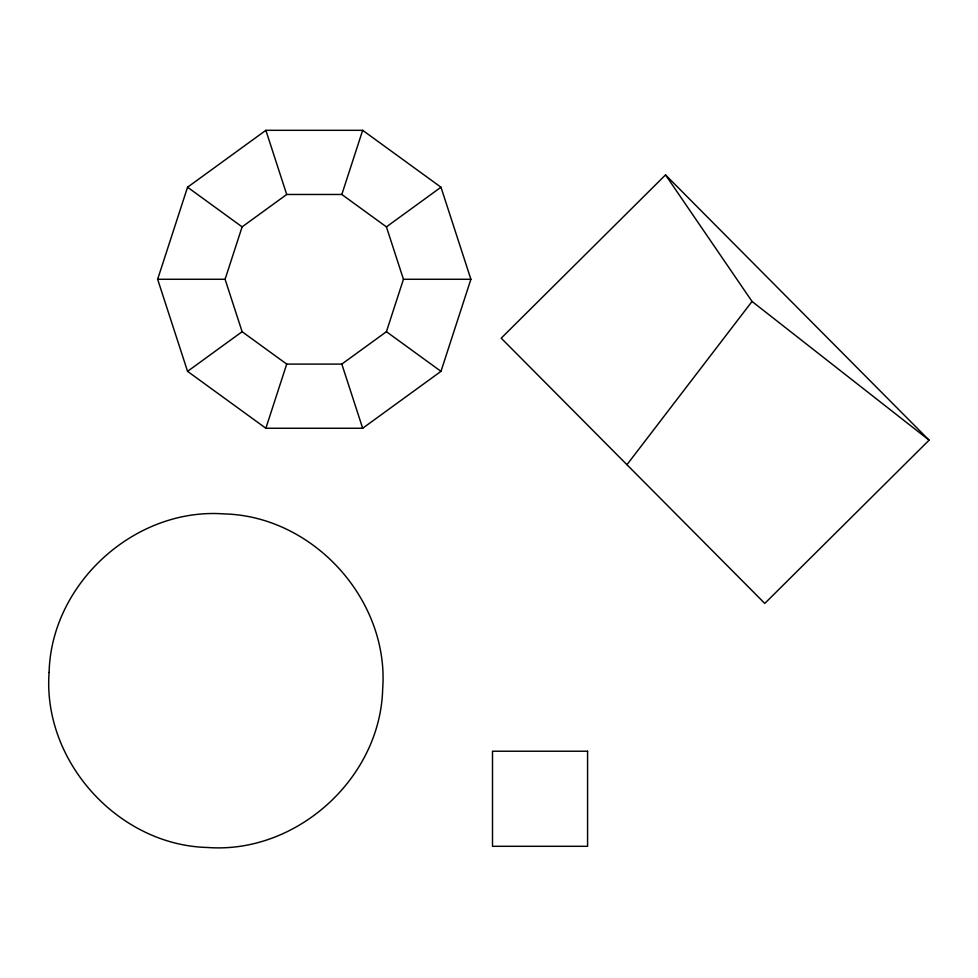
<?xml version="1.0" encoding="UTF-8"?>
<svg xmlns="http://www.w3.org/2000/svg" width="978" height="978" viewBox="0 0 978 978"><rect width="100%" height="100%" fill="white"/><g stroke="black" fill="none" stroke-linecap="round" stroke-linejoin="round"><path stroke-width="1.47" d="M157.641 279.28L187.556 187.214L265.869 130.318L362.667 130.318L440.98 187.214L470.895 279.28L440.98 371.347L362.667 428.254L265.869 428.254L187.556 371.347L157.641 279.28L225.087 279.28L242.116 226.872L286.713 194.475L341.823 194.475L386.42 226.872L403.449 279.28L386.42 331.701L341.823 364.097L286.713 364.097L242.116 331.701L225.087 279.28M265.869 428.254L286.713 364.097M341.823 194.475L362.667 130.318M626.947 464.709L752.045 301.444L665.529 174.903L501.213 338.168L764.784 603.426L929.1 440.161L665.529 174.903M187.556 371.347L242.116 331.701M386.42 226.872L440.98 187.214M403.449 279.28L470.895 279.28M242.116 226.872L187.556 187.214M440.98 371.347L386.42 331.701M752.045 301.444L929.1 440.161M265.869 130.318L286.713 194.475M341.823 364.097L362.667 428.254M49.096 672.497C42.482 761.52 118.46 845.347 207.691 847.486C296.701 854.1 380.528 778.121 382.667 688.891C389.281 599.881 313.315 516.054 224.084 513.915C135.062 507.301 51.235 583.267 49.096 672.497M587.582 751.226L492.509 751.226L492.509 846.3L587.582 846.3L587.582 751.226"/></g></svg>
